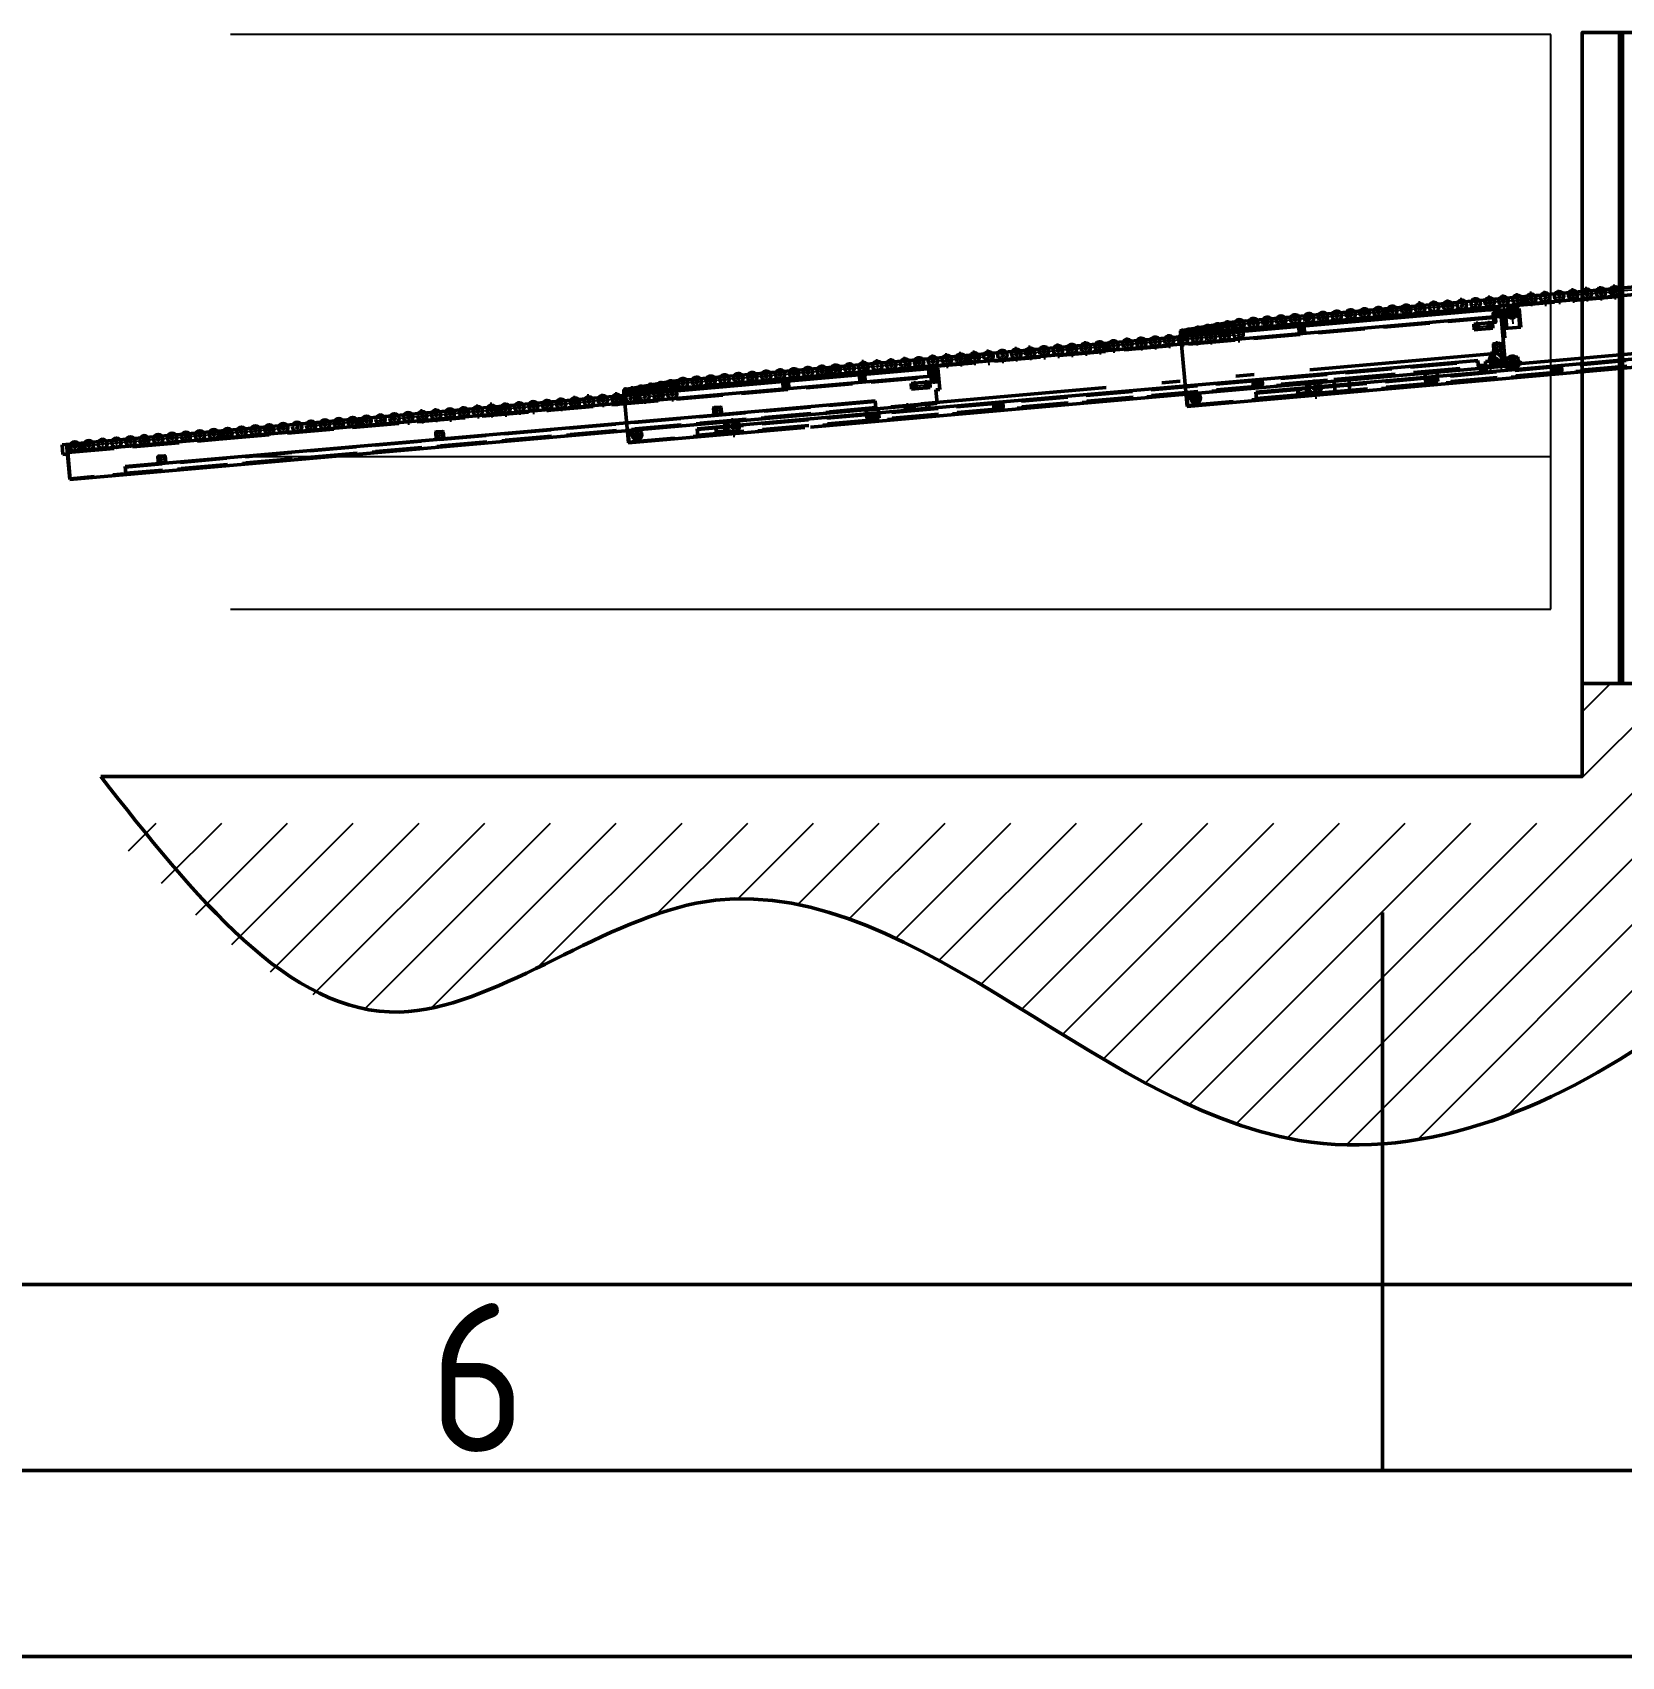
# Model space of a CAD drawing. Header units: millimetres. Extents: x 0 to 118800, y 79635 to 177025.
# Drawn here: x 52139 to 60685, y 93025 to 101756 of the extents above; entities that cross this region are included whole.
import ezdxf
from ezdxf.enums import TextEntityAlignment as Align

# ---------------------------------------------------------------- set-up
doc = ezdxf.new("R2010")
doc.units = ezdxf.units.MM
doc.header["$LTSCALE"] = 200
for name, pattern in [('AM_DIN_G_W050', [13.75, 9.75, -1.5, 1, -1.5]), ('AM_ISO08W050x2', [9, 6, -0.75, 1.5, -0.75]), ('AUSGEZOGEN', [0]), ('UMRISS-KURZ', [10.5, 5, -1.5, 0.5, -1.5, 0.5, -1.5]), ('VERDECKT-KURZ', [1.75, 1.25, -0.5])]:
    doc.linetypes.add(name, pattern=pattern)
doc.layers.add('1', color=7, linetype='Continuous')
for name, color, linetype, lineweight in [('AM_0', 7, 'Continuous', 50), ('AM_0N', 7, 'Continuous', 50), ('AM_7', 4, 'AM_DIN_G_W050', 25), ('AM_8', 1, 'Continuous', 25), ('AM_BOR', 7, 'Continuous', 50)]:
    doc.layers.add(name, color=color, linetype=linetype, lineweight=lineweight)
doc.styles.add('ACDINTS', font='isocp.shx', dxfattribs={"height": 1})

# ---------------------------------------------------------------- blocks, each defined once
blk = doc.blocks.new('DIN_A2')
blk.add_line((589, 5), (5, 5))
at = {"layer": 'AM_BOR', "color": 7, "lineweight": 50}
for p, q in [((297, 5), (297, 20)), ((584, 10), (10, 10)), ((594, 0), (0, 0))]:
    blk.add_line(p, q, dxfattribs=at)
at = {"layer": 'AM_BOR', "color": 7, "lineweight": 50, "style": 'ACDINTS'}
blk.add_text('6', height=4, dxfattribs=at).set_placement((272.667, 7.5), align=Align.MIDDLE_CENTER)
blk = doc.blocks.new('*U350')
at = {"layer": 'AM_0N'}
for p, q in [((60973.3, 101755.8), (60673.3, 101755.8)), ((60673.3, 101755.8), (60673.3, 98255.8)), ((60689.5, 101755.8), (60689.5, 98255.8)), ((60957.1, 101755.8), (60957.1, 98255.8)), ((60973.3, 98255.8), (60973.3, 101755.8)), ((60673.3, 98255.8), (60973.3, 98255.8))]:
    blk.add_line(p, q, dxfattribs=at)
blk = doc.blocks.new('A$C0F085202')
at = {"color": 7, "linetype": 'Continuous'}
for p, q in [((-4703, 75), (-4703, 190)), ((-4703, 190), (-4688, 190)), ((-4688, 177), (-4688, 190)), ((-4668, 190), (25, 190)), ((-4668, 177), (-4668, 190)), ((-4653, 150), (-4653, 190)), ((-4308.7, 181), (-4308.7, 159)), ((-4306.7, 181), (-4306.7, 159)), ((-4282.7, 185), (-4304.7, 185)), ((-4282.7, 183), (-4304.7, 183)), ((-4280.7, 159), (-4280.7, 181)), ((-4278.7, 159), (-4278.7, 181)), ((-3895.5, 181), (-3895.5, 159)), ((-3893.5, 181), (-3893.5, 159)), ((-3869.5, 185), (-3891.5, 185)), ((-3869.5, 183), (-3891.5, 183)), ((-3867.5, 159), (-3867.5, 181)), ((-3865.5, 159), (-3865.5, 181)), ((-3083, 186.5), (-3083, 159.5)), ((-3083, 186.5), (-3078, 186.5)), ((-3078, 159.5), (-3078, 186.5)), ((-2333, 186.5), (-2333, 159.5)), ((-2333, 186.5), (-2328, 186.5)), ((-2328, 159.5), (-2328, 186.5)), ((-1583, 186.5), (-1583, 159.5)), ((-1583, 186.5), (-1578, 186.5)), ((-1578, 159.5), (-1578, 186.5)), ((-833, 186.5), (-833, 159.5)), ((-833, 186.5), (-828, 186.5)), ((-828, 159.5), (-828, 186.5)), ((-83, 186.5), (-83, 159.5)), ((-83, 186.5), (-78, 186.5)), ((-78, 159.5), (-78, 186.5)), ((-3, 0), (-3, 190)), ((0, 0), (0, 190)), ((25, 136.5), (25, 190)), ((-4703, 150), (-3, 150)), ((-4693, 142), (-4693, 120)), ((-4691, 142), (-4691, 120)), ((-4667, 146), (-4689, 146)), ((-4667, 144), (-4689, 144)), ((-4689, 118), (-4667, 118)), ((-4689, 116), (-4667, 116)), ((-4665, 120), (-4665, 142)), ((-4663, 120), (-4663, 142)), ((-4653, 120), (-4653, 90)), ((-4553, 90), (-4653, 90)), ((-4553, 120), (-4553, 90)), ((-4304.7, 157), (-4282.7, 157)), ((-4304.7, 155), (-4282.7, 155)), ((-3891.5, 157), (-3869.5, 157)), ((-3891.5, 155), (-3869.5, 155)), ((-3098, 156.5), (-3098, 151.5)), ((-3098, 151.5), (-3063, 151.5)), ((-3086, 156.5), (-3097.7, 156.5)), ((-3075, 156.5), (-3063, 156.5)), ((-3063, 151.5), (-3063, 156.5)), ((-2348, 156.5), (-2348, 151.5)), ((-2348, 151.5), (-2313, 151.5)), ((-2336, 156.5), (-2347.7, 156.5)), ((-2325, 156.5), (-2313, 156.5)), ((-2313, 151.5), (-2313, 156.5)), ((-1598, 156.5), (-1598, 151.5)), ((-1598, 151.5), (-1563, 151.5)), ((-1586, 156.5), (-1597.7, 156.5)), ((-1575, 156.5), (-1563, 156.5)), ((-1563, 151.5), (-1563, 156.5)), ((-848, 156.5), (-848, 151.5)), ((-848, 151.5), (-813, 151.5)), ((-836, 156.5), (-847.7, 156.5)), ((-825, 156.5), (-813, 156.5)), ((-813, 151.5), (-813, 156.5)), ((-98, 156.5), (-98, 151.5)), ((-98, 151.5), (-63, 151.5)), ((-86, 156.5), (-97.7, 156.5)), ((-75, 156.5), (-63, 156.5)), ((-63, 151.5), (-63, 156.5)), ((-4683, 0), (0, 0)), ((-4351.7, 43), (-3519.8, 43)), ((-4351.7, 4), (-4351.7, 43)), ((-3523, 79.8), (-3523, 46.2)), ((-3486.2, 83), (-3519.8, 83)), ((-3519.8, 78.2), (-3519.8, 47.8)), ((-3519.8, 43), (-3486.2, 43)), ((-3487.8, 79.8), (-3518.2, 79.8)), ((-3518.2, 46.2), (-3487.8, 46.2)), ((-3486.2, 47.8), (-3486.2, 78.2)), ((-3486.2, 43), (-2019.8, 43)), ((-3483, 46.2), (-3483, 79.8)), ((-2023, 79.8), (-2023, 46.2)), ((-1986.2, 83), (-2019.8, 83)), ((-2019.8, 78.2), (-2019.8, 47.8)), ((-2019.8, 43), (-1986.2, 43)), ((-1987.8, 79.8), (-2018.2, 79.8)), ((-2018.2, 46.2), (-1987.8, 46.2)), ((-1986.2, 47.8), (-1986.2, 78.2)), ((-1986.2, 43), (-519.8, 43)), ((-1983, 46.2), (-1983, 79.8)), ((-523, 79.8), (-523, 46.2)), ((-486.2, 83), (-519.8, 83)), ((-519.8, 78.2), (-519.8, 47.8)), ((-519.8, 43), (-486.2, 43)), ((-487.8, 79.8), (-518.2, 79.8)), ((-518.2, 46.2), (-487.8, 46.2)), ((-486.2, 47.8), (-486.2, 78.2)), ((-486.2, 43), (-303, 43)), ((-483, 46.2), (-483, 79.8)), ((-303, 4), (-303, 43)), ((-4638, -20), (-4638, 0)), ((-4638, -20), (-4548, -20)), ((-4548, -20), (-4548, 0)), ((-4538, 0), (-4538, -15)), ((-4538, -15), (-4508, -15)), ((-4508, 0), (-4508, -15))]:
    blk.add_line(p, q, dxfattribs=at)
at = {"color": 1, "linetype": 'VERDECKT-KURZ'}
for p, q in [((-4689, 146), (-4703, 146)), ((-838.6, 146), (-4667, 146)), ((-3, 146), (-837.6, 146)), ((-4683, 4), (-3, 4)), ((-4351.7, 40), (-303, 40)), ((-4351.7, 7), (-303, 7))]:
    blk.add_line(p, q, dxfattribs=at)
at = {"linetype": 'Continuous'}
for p, q in [((-4653, 120), (-4553, 120)), ((25, 136.5), (0, 136.5)), ((-4703, 75), (-4683, 75)), ((-4683, 75), (-4683, 0))]:
    blk.add_line(p, q, dxfattribs=at)
at = {"color": 7, "linetype": 'Continuous'}
for centre, radius in [((-4678, 177), 23.5), ((-4678, 177), 10), ((-3268, 175), 25), ((-3268, 175), 5.5), ((-3193, 175), 25), ((-3193, 175), 5.5), ((-3118, 175), 25), ((-3118, 175), 5.5), ((-3043, 175), 25), ((-3043, 175), 5.5), ((-2968, 175), 25), ((-2968, 175), 5.5), ((-2893, 175), 25), ((-2893, 175), 5.5), ((-2818, 175), 25), ((-2818, 175), 5.5), ((-2743, 175), 25), ((-2743, 175), 5.5), ((-2668, 175), 25), ((-2668, 175), 5.5), ((-2593, 175), 25), ((-2593, 175), 5.5), ((-2518, 175), 25), ((-2518, 175), 5.5), ((-2443, 175), 25), ((-2443, 175), 5.5), ((-2368, 175), 25), ((-2368, 175), 5.5), ((-2293, 175), 25), ((-2293, 175), 5.5), ((-2218, 175), 25), ((-2218, 175), 5.5), ((-2143, 175), 25), ((-2143, 175), 5.5), ((-2068, 175), 25), ((-2068, 175), 5.5), ((-1993, 175), 25), ((-1993, 175), 5.5), ((-1918, 175), 25), ((-1918, 175), 5.5), ((-1843, 175), 25), ((-1843, 175), 5.5), ((-1768, 175), 25), ((-1768, 175), 5.5), ((-1693, 175), 25), ((-1693, 175), 5.5), ((-1618, 175), 25), ((-1618, 175), 5.5), ((-1543, 175), 25), ((-1543, 175), 5.5), ((-1468, 175), 25), ((-1468, 175), 5.5), ((-1393, 175), 25), ((-1393, 175), 5.5), ((-1318, 175), 25), ((-1318, 175), 5.5), ((-1243, 175), 25), ((-1243, 175), 5.5), ((-1168, 175), 25), ((-1168, 175), 5.5), ((-1093, 175), 25), ((-1093, 175), 5.5), ((-1018, 175), 25), ((-1018, 175), 5.5), ((-943, 175), 25), ((-943, 175), 5.5), ((-868, 175), 25), ((-868, 175), 5.5), ((-793, 175), 25), ((-793, 175), 5.5), ((-718, 175), 25), ((-718, 175), 5.5), ((-643, 175), 25), ((-643, 175), 5.5), ((-568, 175), 25), ((-568, 175), 5.5), ((-493, 175), 25), ((-493, 175), 5.5), ((-418, 175), 25), ((-418, 175), 5.5), ((-343, 175), 25), ((-343, 175), 5.5), ((-268, 175), 25), ((-193, 175), 25), ((-118, 175), 25), ((-118, 175), 5.5), ((-43, 175), 25), ((-43, 175), 5.5), ((-4633, 105), 6.5), ((-4633, 105), 6), ((-4573, 105), 6.5), ((-4573, 105), 6)]:
    blk.add_circle(centre, radius, dxfattribs=at)
for centre, radius, start, end in [((-4304.7, 181), 4, 90.00001, 180), ((-4304.7, 181), 2, 90.00001, 180), ((-4282.7, 181), 4, 0, 90.00001), ((-4282.7, 181), 2, 0, 90.00001), ((-3891.5, 181), 4, 90.00001, 180), ((-3891.5, 181), 2, 90.00001, 180), ((-3869.5, 181), 4, 0, 90.00001), ((-3869.5, 181), 2, 0, 90.00001), ((-4689, 142), 4, 90.00001, 180), ((-4689, 120), 4, 180, 270), ((-4689, 142), 2, 90.00001, 180), ((-4689, 120), 2, 180, 270), ((-4667, 142), 4, 0, 90.00001), ((-4667, 142), 2, 0, 90.00001), ((-4667, 120), 2, 270, 0), ((-4667, 120), 4, 270, 0), ((-4304.7, 159), 4, 180, 270), ((-4304.7, 159), 2, 180, 270), ((-4282.7, 159), 2, 270, 0), ((-4282.7, 159), 4, 270, 0), ((-3891.5, 159), 4, 180, 270), ((-3891.5, 159), 2, 180, 270), ((-3869.5, 159), 4, 270, 0), ((-3869.5, 159), 2, 270, 0), ((-3086, 159.5), 3, 270, 0), ((-3075, 159.5), 3, 180, 270), ((-2336, 159.5), 3, 270, 0), ((-2325, 159.5), 3, 180, 270), ((-1586, 159.5), 3, 270, 0), ((-1575, 159.5), 3, 180, 270), ((-836, 159.5), 3, 270, 0), ((-825, 159.5), 3, 180, 270), ((-86, 159.5), 3, 270, 0), ((-75, 159.5), 3, 180, 270), ((-3519.8, 79.8), 3.2, 90.00001, 180), ((-3519.8, 46.2), 3.2, 180, 270), ((-3518.2, 78.2), 1.6, 90.00001, 180), ((-3518.2, 47.8), 1.6, 180, 270), ((-3487.8, 78.2), 1.6, 0, 90.00001), ((-3487.8, 47.8), 1.6, 270, 0), ((-3486.2, 79.8), 3.2, 0, 90.00001), ((-3486.2, 46.2), 3.2, 270, 0), ((-2019.8, 79.8), 3.2, 90.00001, 180), ((-2019.8, 46.2), 3.2, 180, 270), ((-2018.2, 78.2), 1.6, 90.00001, 180), ((-2018.2, 47.8), 1.6, 180, 270), ((-1987.8, 78.2), 1.6, 0, 90.00001), ((-1987.8, 47.8), 1.6, 270, 0), ((-1986.2, 79.8), 3.2, 0, 90.00001), ((-1986.2, 46.2), 3.2, 270, 0), ((-519.8, 79.8), 3.2, 90.00001, 180), ((-519.8, 46.2), 3.2, 180, 270), ((-518.2, 78.2), 1.6, 90.00001, 180), ((-518.2, 47.8), 1.6, 180, 270), ((-487.8, 78.2), 1.6, 0, 90.00001), ((-487.8, 47.8), 1.6, 270, 0), ((-486.2, 79.8), 3.2, 0, 90.00001), ((-486.2, 46.2), 3.2, 270, 0)]:
    blk.add_arc(centre, radius, start, end, dxfattribs=at)
at = {"layer": 'AM_7', "linetype": 'AM_ISO08W050x2'}
for p, q in [((-4653, 177), (-4703, 177)), ((-4678, 153.5), (-4678, 200.5)), ((-4293.7, 153), (-4293.7, 187)), ((-3880.5, 153), (-3880.5, 187)), ((7.4, 175), (-3293.5, 175)), ((-3268, 135.3), (-3268, 211.6)), ((-3193, 141), (-3193, 212.5)), ((-3118, 136.1), (-3118, 211.6)), ((-3043, 141), (-3043, 212.5)), ((-2968, 136.9), (-2968, 211.6)), ((-2893, 136.9), (-2893, 210)), ((-2818, 137.8), (-2818, 214.1)), ((-2743, 139.4), (-2743, 211.7)), ((-2668, 136.1), (-2668, 208.4)), ((-2593, 136.1), (-2593, 208.4)), ((-2518, 132.9), (-2518, 208.4)), ((-2443, 135.3), (-2443, 208.4)), ((-2368, 131.2), (-2368, 209.2)), ((-2293, 134.5), (-2293, 214.1)), ((-2218, 134.5), (-2218, 210)), ((-2143, 136.1), (-2143, 209.2)), ((-2068, 131.2), (-2068, 206.7)), ((-1993, 135.3), (-1993, 210.8)), ((-1918, 135.3), (-1918, 211.7)), ((-1843, 133.7), (-1843, 205.9)), ((-1768, 157), (-1768, 190)), ((-1693, 157), (-1693, 190)), ((-1618, 157), (-1618, 190)), ((-1543, 157), (-1543, 190)), ((-1468, 157), (-1468, 190)), ((-1393, 157), (-1393, 190)), ((-1318, 157), (-1318, 190)), ((-1243, 157), (-1243, 190)), ((-1168, 157), (-1168, 190)), ((-1093, 157), (-1093, 190)), ((-1018, 157), (-1018, 190)), ((-943, 157), (-943, 190)), ((-868, 157), (-868, 190)), ((-793, 157), (-793, 190)), ((-718, 157), (-718, 190)), ((-643, 157), (-643, 190)), ((-568, 157), (-568, 190)), ((-493, 157), (-493, 190)), ((-418, 157), (-418, 190)), ((-343, 157), (-343, 190)), ((-268, 157), (-268, 190)), ((-193, 157), (-193, 190)), ((-118, 157), (-118, 190)), ((-43, 157), (-43, 190)), ((-4695, 131), (-4661, 131)), ((-4678, 114), (-4678, 148)), ((-4546.8, 105), (-4657.5, 105)), ((-4633, 131), (-4633, 80.3)), ((-4573, 81.3), (-4573, 132)), ((-4310.7, 170), (-4276.7, 170)), ((-3897.5, 170), (-3863.5, 170)), ((-4623, -25.5), (-4623, 8)), ((-4563, -28), (-4563, 12.8)), ((-4523, 16.7), (-4523, -25.9)), ((-3526.2, 63), (-3479.8, 63)), ((-3503, 39.8), (-3503, 86.2)), ((-2026.2, 63), (-1979.8, 63)), ((-2003, 39.8), (-2003, 86.2)), ((-526.2, 63), (-479.8, 63)), ((-503, 39.8), (-503, 86.2))]:
    blk.add_line(p, q, dxfattribs=at)
for centre in [(-268, 175), (-193, 175)]:
    blk.add_circle(centre, 5.5, dxfattribs=at)
blk = doc.blocks.new('TRA03 se')
at = {"color": 7, "linetype": 'Continuous'}
for p, q in [((3155, 515), (7751.7, 515)), ((3155, 475), (8015, 475)), ((6139.5, 482.9), (6139.5, 477.9)), ((6150.5, 482.9), (6139.5, 482.9)), ((6174.5, 477.9), (6139.5, 477.9)), ((6159.5, 512.9), (6154.5, 512.9)), ((6154.5, 486.9), (6154.5, 512.9)), ((6159.5, 486.9), (6159.5, 512.9)), ((6174.5, 482.9), (6163.5, 482.9)), ((6174.5, 482.9), (6174.5, 477.9)), ((6190, 453), (6190, 353)), ((6190, 453), (6280, 453)), ((6221, 442.2), (6230, 447.4)), ((6221, 431.8), (6221, 442.2)), ((6230, 447.4), (6239, 442.2)), ((6239, 442.2), (6239, 431.8)), ((6262.9, 437.9), (6264, 439)), ((6262.9, 428), (6262.9, 437.9)), ((6264, 427), (6264, 439)), ((6264, 439), (6289.4, 439)), ((6270, 453), (6270, 353)), ((6290, 453), (6280, 453)), ((6280, 303), (6280, 453)), ((6285.5, 427), (6285.5, 439)), ((6290, 151), (6290, 461)), ((6290, 461), (10761.7, 461)), ((6296.6, 443.4), (6290, 443.4)), ((6290, 439.6), (6290, 443.4)), ((6290, 439.6), (6290, 426.4)), ((6296.6, 438.2), (6290, 438.2)), ((6292, 450.6), (6292, 428.6)), ((6294, 450.6), (6294, 428.6)), ((6318, 454.6), (6296, 454.6)), ((6318, 452.6), (6296, 452.6)), ((6297.5, 425.2), (6297.5, 440.8)), ((6320, 428.6), (6320, 450.6)), ((6322, 428.6), (6322, 450.6)), ((6889.5, 482.9), (6889.5, 477.9)), ((6900.5, 482.9), (6889.5, 482.9)), ((6924.5, 477.9), (6889.5, 477.9)), ((6909.5, 512.9), (6904.5, 512.9)), ((6904.5, 486.9), (6904.5, 512.9)), ((6909.5, 486.9), (6909.5, 512.9)), ((6924.5, 482.9), (6913.5, 482.9)), ((6924.5, 482.9), (6924.5, 477.9)), ((7350, 452), (7350, 430)), ((7352, 452), (7352, 430)), ((7376, 456), (7354, 456)), ((7376, 454), (7354, 454)), ((7378, 430), (7378, 452)), ((7380, 430), (7380, 452)), ((7660, 515), (7751.7, 515)), ((7728, 515), (7728, 475)), ((7738, 515), (7738, 475)), ((7751.7, 515), (8015, 492)), ((7943.3, 477.8), (7943.3, 497.8)), ((7953.3, 497.8), (7943.3, 497.8)), ((7953.3, 477.8), (7943.3, 477.8)), ((7953.3, 477.8), (7953.3, 497.8)), ((8015, 492), (8015, 475)), ((8015, 85), (8015, 479.1)), ((8415, 432.9), (8415, 458.9)), ((8420, 458.9), (8415, 458.9)), ((8420, 432.9), (8420, 458.9)), ((9169.5, 458.9), (9164.5, 458.9)), ((9164.5, 432.9), (9164.5, 458.9)), ((9169.5, 432.9), (9169.5, 458.9)), ((9919.5, 458.9), (9914.5, 458.9)), ((9914.5, 432.9), (9914.5, 458.9)), ((9919.5, 432.9), (9919.5, 458.9)), ((10670, 461), (10761.7, 461)), ((10738, 461), (10738, 421)), ((10748, 461), (10748, 421)), ((10761.7, 461), (11025, 438)), ((10953.3, 423.8), (10953.3, 443.8)), ((10963.3, 443.8), (10953.3, 443.8)), ((10963.3, 423.8), (10963.3, 443.8)), ((11025, 438), (11025, 421)), ((6190, 353), (6280, 353)), ((6230, 426.6), (6221, 431.8)), ((6239, 431.8), (6230, 426.6)), ((6264, 427), (6262.9, 428)), ((6289.4, 427), (6264, 427)), ((6265, 380), (6270, 380)), ((6265, 366), (6270, 366)), ((6270, 378), (6290, 378)), ((6270, 368), (6290, 368)), ((6296.6, 427.8), (6290, 427.8)), ((6290, 422.6), (6290, 426.4)), ((6296.6, 422.6), (6290, 422.6)), ((6290, 421), (11025, 421)), ((6296, 426.6), (6318, 426.6)), ((6296, 424.6), (6318, 424.6)), ((6340, 391), (6340, 361)), ((6440, 391), (6340, 391)), ((6440, 361), (6340, 361)), ((6440, 391), (6440, 361)), ((7354, 428), (7376, 428)), ((7354, 426), (7376, 426)), ((8411, 428.9), (8400, 428.9)), ((8400, 428.9), (8400, 423.9)), ((8435, 423.9), (8400, 423.9)), ((8435, 428.9), (8424, 428.9)), ((8435, 428.9), (8435, 423.9)), ((9149.5, 428.9), (9149.5, 423.9)), ((9160.5, 428.9), (9149.5, 428.9)), ((9184.5, 423.9), (9149.5, 423.9)), ((9184.5, 428.9), (9173.5, 428.9)), ((9184.5, 428.9), (9184.5, 423.9)), ((9899.5, 428.9), (9899.5, 423.9)), ((9910.5, 428.9), (9899.5, 428.9)), ((9934.5, 423.9), (9899.5, 423.9)), ((9934.5, 428.9), (9923.5, 428.9)), ((9934.5, 428.9), (9934.5, 423.9)), ((10963.3, 423.8), (10953.3, 423.8)), ((11025, 151), (11025, 425.1)), ((6290, 303), (6280, 303)), ((6304.6, 272.8), (6304.6, 239.2)), ((6341.4, 276), (6307.8, 276)), ((6307.8, 271.2), (6307.8, 240.8)), ((6339.8, 272.8), (6309.4, 272.8)), ((6341.4, 240.8), (6341.4, 271.2)), ((6344.6, 239.2), (6344.6, 272.8)), ((6220, 195), (6220, 145)), ((6290, 195), (6220, 195)), ((6241.3, 182), (6232.7, 167)), ((6258.7, 182), (6241.3, 182)), ((6267.3, 167), (6258.7, 182)), ((6395, 185), (6290, 185)), ((6304.6, 236), (6354.6, 236)), ((6304.6, 171), (6304.6, 236)), ((6309.4, 239.2), (6339.8, 239.2)), ((6354.6, 171), (6354.6, 236)), ((6395, 155), (6395, 185)), ((6435, 155), (6435, 195)), ((6435, 195), (9041.8, 195)), ((7600, 191.8), (7600, 168.2)), ((7603.2, 190.2), (7603.2, 169.8)), ((7645.2, 191.8), (7604.8, 191.8)), ((7646.8, 169.8), (7646.8, 190.2)), ((7650, 168.2), (7650, 191.8)), ((9000, 191.8), (9000, 168.2)), ((9003.2, 190.2), (9003.2, 169.8)), ((9045.2, 191.8), (9004.8, 191.8)), ((9041.8, 195), (10650, 195)), ((9046.8, 169.8), (9046.8, 190.2)), ((9050, 168.2), (9050, 191.8)), ((9670, 215), (9670, 167)), ((9670, 215), (9735, 215)), ((9675, 195), (9675, 167)), ((9693.5, 188.5), (9681.5, 188.5)), ((9681.5, 175.5), (9693.5, 175.5)), ((9723.5, 188.5), (9711.5, 188.5)), ((9711.5, 175.5), (9723.5, 175.5)), ((9730, 195), (9730, 167)), ((9735, 215), (9735, 167)), ((10435, 213), (10435, 167)), ((10437, 215), (10500, 215)), ((10500, 215), (10500, 165)), ((10503.2, 190.2), (10503.2, 169.8)), ((10545.2, 191.8), (10504.8, 191.8)), ((10546.8, 169.8), (10546.8, 190.2)), ((10550, 168.2), (10550, 191.8)), ((10650, 151), (10650, 195)), ((11005, 207), (11005, 203)), ((11020, 207), (11005, 207)), ((11019, 203), (11005, 203)), ((11021, 201), (11021, 151)), ((3300, 129), (6031.8, 129)), ((5990, 125.8), (5990, 102.2)), ((5993.2, 124.2), (5993.2, 103.8)), ((5993.2, 99), (6036.8, 99)), ((6035.2, 125.8), (5994.8, 125.8)), ((5994.8, 102.2), (6035.2, 102.2)), ((6031.8, 129), (7640, 129)), ((6036.8, 103.8), (6036.8, 124.2)), ((6040, 102.2), (6040, 125.8)), ((6290, 145), (6220, 145)), ((6232.7, 167), (6241.3, 152)), ((6241.3, 152), (6258.7, 152)), ((6258.7, 152), (6267.3, 167)), ((6395, 155), (6290, 155)), ((6290, 151), (6290, 145)), ((10042.3, 151), (6290, 151)), ((6304.6, 171), (6354.6, 171)), ((6425, 166), (6395, 166)), ((6395, 155), (6395, 136)), ((6425, 136), (6395, 136)), ((6425, 166), (6425, 136)), ((6660, 149), (6660, 101)), ((6660, 149), (6725, 149)), ((6725, 101), (6660, 101)), ((6665, 129), (6665, 101)), ((6683.5, 122.5), (6671.5, 122.5)), ((6671.5, 109.5), (6683.5, 109.5)), ((6713.5, 122.5), (6701.5, 122.5)), ((6701.5, 109.5), (6713.5, 109.5)), ((6720, 129), (6720, 101)), ((6725, 149), (6725, 101)), ((7135, 90), (7135, 160)), ((7135, 160), (7215, 160)), ((7135, 155), (7215, 155)), ((7145, 85), (7145, 89)), ((7205, 85), (7205, 89)), ((7215, 90), (7215, 160)), ((7300, 147), (7300, 101)), ((7302, 149), (7365, 149)), ((7302, 99), (7365, 99)), ((7365, 149), (7365, 99)), ((7368.2, 124.2), (7368.2, 103.8)), ((7368.2, 99), (7411.8, 99)), ((7410.2, 125.8), (7369.8, 125.8)), ((7369.8, 102.2), (7410.2, 102.2)), ((7411.8, 103.8), (7411.8, 124.2)), ((7415, 102.2), (7415, 125.8)), ((7603.2, 165), (7646.8, 165)), ((7604.8, 168.2), (7645.2, 168.2)), ((7640, 85), (7640, 129)), ((8010, 141), (7995, 141)), ((7995, 141), (7995, 137)), ((8009, 137), (7995, 137)), ((8011, 135), (8011, 85)), ((9003.2, 165), (9046.8, 165)), ((9004.8, 168.2), (9045.2, 168.2)), ((9735, 167), (9670, 167)), ((11025, 151), (10073.2, 151)), ((10437, 165), (10500, 165)), ((10503.2, 165), (10546.8, 165)), ((10504.8, 168.2), (10545.2, 168.2)), ((7032.3, 85), (3155, 85)), ((8015, 85), (7032.3, 85))]:
    blk.add_line(p, q, dxfattribs=at)
at = {"color": 6, "linetype": 'VERDECKT-KURZ'}
for p, q in [((3197, 471), (8015, 471)), ((10650, 190), (6435, 190)), ((7640, 124), (3300, 124)), ((7640, 94), (3300, 94)), ((8015, 89), (3300, 89)), ((6395, 160), (6290, 160)), ((7135, 155), (6395, 155)), ((7135, 160), (6435, 160)), ((10650, 160), (7215, 160)), ((11025, 155), (7215, 155))]:
    blk.add_line(p, q, dxfattribs=at)
at = {"color": 7, "linetype": 'VERDECKT-KURZ'}
for p, q in [((6195, 453), (6195, 353)), ((6265, 453), (6265, 353)), ((6265, 440), (6270, 440)), ((6270, 439), (6280, 439)), ((6270, 438), (6280, 438)), ((6265, 426), (6270, 426)), ((6270, 428), (6280, 428)), ((6270, 427), (6280, 427))]:
    blk.add_line(p, q, dxfattribs=at)
at = {"color": 1, "linetype": 'VERDECKT-KURZ'}
for p, q in [((7738, 512.7), (7943.3, 494.7)), ((7738, 497.6), (7943.3, 479.7)), ((7953.3, 497.8), (8010.7, 492.8)), ((7953.3, 482.8), (8009.4, 477.9)), ((8014.8, 482.4), (8015.2, 487.4)), ((10748, 458.7), (10953.3, 440.7)), ((10748, 443.6), (10953.3, 425.7)), ((10963.3, 443.8), (11020.7, 438.8)), ((6290, 417), (6304, 417)), ((6326, 417), (11025, 417)), ((10963.3, 428.8), (11019.4, 423.9)), ((11024.8, 428.4), (11025.2, 433.4))]:
    blk.add_line(p, q, dxfattribs=at)
at = {"color": 2, "linetype": 'UMRISS-KURZ'}
for p, q in [((6339.6, 223.7), (10330, 223.7)), ((3204.6, 157.7), (7320, 157.7))]:
    blk.add_line(p, q, dxfattribs=at)
at = {"linetype": 'Continuous'}
blk.add_lwpolyline([(6322, 439.6), (6332, 439.6), (6332, 391), (6322, 391)], close=True, dxfattribs=at)
at = {"color": 7, "linetype": 'Continuous'}
for centre, radius in [((5670, 500), 5.5), ((5745, 500), 5.5), ((5820, 500), 5.5), ((5895, 500), 5.5), ((5970, 500), 5.5), ((6045, 500), 5.5), ((6120, 500), 5.5), ((6195, 500), 5.5), ((6230, 437), 13), ((6230, 437), 9), ((6270, 500), 5.5), ((6345, 500), 5.5), ((6420, 500), 5.5), ((6495, 500), 5.5), ((6570, 500), 5.5), ((6720, 500), 5.5), ((6795, 500), 5.5), ((6870, 500), 5.5), ((6945, 500), 5.5), ((7020, 500), 5.5), ((7095, 500), 5.5), ((7170, 500), 5.5), ((7245, 500), 5.5), ((7320, 500), 5.5), ((7395, 500), 5.5), ((7470, 500), 5.5), ((7545, 500), 5.5), ((7620, 500.1), 5.5), ((7620, 500.1), 5), ((7695, 500), 5.5), ((7695, 500), 5), ((7705, 446), 5.5), ((7760, 503.3), 4.25), ((7780, 446), 5.5), ((7813.8, 498.6), 4.25), ((7855, 446), 5.5), ((7867.6, 493.8), 4.25), ((7921.4, 489.1), 4.25), ((7930, 446), 5.5), ((7970.2, 488.8), 4.25), ((8005, 446), 5.5), ((8005, 485.8), 4.25), ((8080, 446), 5.5), ((8155, 446), 5.5), ((8230, 446), 5.5), ((8305, 446), 5.5), ((8380, 446), 5.5), ((8455, 446), 5.5), ((8530, 446), 5.5), ((8605, 446), 5.5), ((8680, 446), 5.5), ((8755, 446), 5.5), ((8830, 446), 5.5), ((8905, 446), 5.5), ((8980, 446), 5.5), ((9055, 446), 5.5), ((9130, 446), 5.5), ((9205, 446), 5.5), ((9280, 446), 5.5), ((9355, 446), 5.5), ((9430, 446), 5.5), ((9505, 446), 5.5), ((9580, 446), 5.5), ((9730, 446), 5.5), ((9805, 446), 5.5), ((9880, 446), 5.5), ((9955, 446), 5.5), ((10030, 446), 5.5), ((10105, 446), 5.5), ((10180, 446), 5.5), ((10255, 446), 5.5), ((10330, 446), 5.5), ((10405, 446), 5.5), ((10480, 446), 5.5), ((10555, 446), 5.5), ((10630, 446.1), 5.5), ((10630, 446.1), 5), ((10705, 446), 5.5), ((10705, 446), 5), ((10770, 449.3), 4.25), ((10823.8, 444.6), 4.25), ((10877.6, 439.8), 4.25), ((10931.4, 435.1), 4.25), ((10980.2, 434.8), 4.25), ((6360, 376), 6.5), ((6360, 376), 6), ((6420, 376), 6.5), ((6420, 376), 6), ((11015, 431.8), 4.25), ((6250, 167), 15), ((6339.6, 191), 9), ((9687.5, 182), 5), ((9717.5, 182), 5), ((10455, 190), 9), ((10975, 191), 26), ((10975, 191), 8.5), ((6677.5, 116), 5), ((6707.5, 116), 5), ((7320, 124), 9), ((7965, 125), 26), ((7965, 125), 8.5)]:
    blk.add_circle(centre, radius, dxfattribs=at)
at = {"color": 7, "linetype": 'VERDECKT-KURZ'}
blk.add_circle((6230, 437), 15, dxfattribs=at)
at = {"color": 2, "linetype": 'UMRISS-KURZ'}
blk.add_circle((6339.6, 191), 32.7, dxfattribs=at)
at = {"color": 1, "linetype": 'UMRISS-KURZ'}
for centre in [(10455, 190), (7320, 124)]:
    blk.add_circle(centre, 32.7, dxfattribs=at)
at = {"color": 7, "linetype": 'Continuous'}
for centre, radius, start, end in [((5670, 500.1), 25, 36.60054, 143.39948), ((5745, 500.1), 25, 36.60059, 143.39944), ((5820, 500.1), 25, 36.60063, 143.39939), ((5895, 500.1), 25, 36.60068, 143.39935), ((5970, 500.1), 25, 36.60072, 143.3993), ((6045, 500.1), 25, 36.60077, 143.39925), ((6120, 500.1), 25, 36.60082, 143.39921), ((6195, 500.1), 25, 36.60086, 143.39916), ((6270, 500.1), 25, 36.60091, 143.39912), ((6345, 500.1), 25, 36.60095, 143.39907), ((6420, 500.1), 25, 36.601, 143.39903), ((6495, 500.1), 25, 36.60104, 143.39898), ((6570, 500.1), 25, 36.60109, 143.39894), ((6645, 500.1), 25, 36.60113, 143.39889), ((6720, 500.1), 25, 36.60118, 143.39884), ((6795, 500.1), 25, 36.60123, 143.3988), ((6870, 500.1), 25, 36.60127, 143.39875), ((6945, 500.1), 25, 36.60132, 143.39871), ((7020, 500.1), 25, 36.60136, 143.39866), ((7095, 500.1), 25, 36.60141, 143.39862), ((7170, 500.1), 25, 36.60145, 143.39857), ((7245, 500.1), 25, 36.6015, 143.39853), ((7320, 500.1), 25, 36.60154, 143.39848), ((7395, 500.1), 25, 36.60159, 143.39844), ((7470, 500.1), 25, 36.60163, 143.39839), ((7545, 500.1), 25, 36.60168, 143.39834), ((7620, 500.1), 25, 36.60173, 143.3983), ((7695, 500), 25, 36.87267, 143.12735), ((6150.5, 486.9), 4, 270, 0), ((6163.5, 486.9), 4, 180, 270), ((6230, 437), 31, 31.07295, 148.92705), ((6230, 437), 21, 49.6324, 130.3676), ((6289.4, 439.6), 0.6, 270, 0), ((6296, 450.6), 4, 90.00001, 180), ((6296, 450.6), 2, 90.00001, 180), ((6293.3, 440.8), 4.2, 0, 38.21323), ((6293.3, 440.8), 4.2, 321.78677, 0), ((6282.1, 433), 15.4, 340.34714, 19.65289), ((6318, 450.6), 4, 0, 90.00001), ((6318, 450.6), 2, 0, 90.00001), ((6900.5, 486.9), 4, 270, 0), ((6913.5, 486.9), 4, 180, 270), ((7354, 452), 4, 90.00001, 180), ((7354, 452), 2, 90.00001, 180), ((7376, 452), 4, 0, 90.00001), ((7376, 452), 2, 0, 90.00001), ((7705, 446.1), 25, 36.59995, 143.40007), ((7760, 503.3), 15, 41.99417, 128.49018), ((7780, 446.1), 25, 36.6, 143.40003), ((7813.8, 498.6), 15, 41.99993, 127.99989), ((7855, 446.1), 25, 36.60004, 143.39998), ((7867.6, 493.8), 15, 42.00568, 127.99414), ((7930, 446.1), 25, 36.60009, 143.39994), ((7921.4, 489.1), 15, 42.01168, 127.98814), ((7970.2, 488.8), 10, 39.55625, 130.44357), ((8005, 446.1), 25, 36.60013, 143.39989), ((8005, 485.8), 10, 39.55462, 130.4452), ((8080, 446.1), 25, 36.60018, 143.39985), ((8155, 446.1), 25, 36.60022, 143.3998), ((8230, 446.1), 25, 36.60027, 143.39975), ((8305, 446.1), 25, 36.60032, 143.39971), ((8380, 446.1), 25, 36.60036, 143.39966), ((8455, 446.1), 25, 36.60041, 143.39962), ((8530, 446.1), 25, 36.60045, 143.39957), ((8605, 446.1), 25, 36.6005, 143.39953), ((8680, 446.1), 25, 36.60054, 143.39948), ((8755, 446.1), 25, 36.60059, 143.39944), ((8830, 446.1), 25, 36.60063, 143.39939), ((8905, 446.1), 25, 36.60068, 143.39935), ((8980, 446.1), 25, 36.60072, 143.3993), ((9055, 446.1), 25, 36.60077, 143.39925), ((9130, 446.1), 25, 36.60082, 143.39921), ((9205, 446.1), 25, 36.60086, 143.39916), ((9280, 446.1), 25, 36.60091, 143.39912), ((9355, 446.1), 25, 36.60095, 143.39907), ((9430, 446.1), 25, 36.601, 143.39903), ((9505, 446.1), 25, 36.60104, 143.39898), ((9580, 446.1), 25, 36.60109, 143.39894), ((9655, 446.1), 25, 36.60113, 143.39889), ((9730, 446.1), 25, 36.60118, 143.39884), ((9805, 446.1), 25, 36.60123, 143.3988), ((9880, 446.1), 25, 36.60127, 143.39875), ((9955, 446.1), 25, 36.60132, 143.39871), ((10030, 446.1), 25, 36.60136, 143.39866), ((10105, 446.1), 25, 36.60141, 143.39862), ((10180, 446.1), 25, 36.60145, 143.39857), ((10255, 446.1), 25, 36.6015, 143.39853), ((10330, 446.1), 25, 36.60154, 143.39848), ((10405, 446.1), 25, 36.60159, 143.39844), ((10480, 446.1), 25, 36.60163, 143.39839), ((10555, 446.1), 25, 36.60168, 143.39834), ((10630, 446.1), 25, 36.60173, 143.3983), ((10705, 446), 25, 36.87267, 143.12735), ((10770, 449.3), 15, 41.99417, 128.49018), ((10823.8, 444.6), 15, 41.99993, 127.99989), ((10877.6, 439.8), 15, 42.00568, 127.99414), ((10931.4, 435.1), 15, 42.01168, 127.98814), ((10980.2, 434.8), 10, 39.55625, 130.44357), ((11015, 431.8), 10, 39.55462, 130.4452), ((6289.4, 426.4), 0.6, 0, 90), ((6296, 428.6), 4, 180, 270), ((6296, 428.6), 2, 180, 270), ((6293.3, 425.2), 4.2, 0, 38.21323), ((6293.3, 425.2), 4.2, 321.78677, 0), ((6318, 428.6), 2, 270, 0), ((6318, 428.6), 4, 270, 0), ((7354, 430), 4, 180, 270), ((7354, 430), 2, 180, 270), ((7376, 430), 2, 270, 0), ((7376, 430), 4, 270, 0), ((8411, 432.9), 4, 270, 0), ((8424, 432.9), 4, 180, 270), ((9160.5, 432.9), 4, 270, 0), ((9173.5, 432.9), 4, 180, 270), ((9910.5, 432.9), 4, 270, 0), ((9923.5, 432.9), 4, 180, 270), ((6307.8, 272.8), 3.2, 90.00001, 180), ((6309.4, 271.2), 1.6, 90.00001, 180), ((6339.8, 271.2), 1.6, 0, 90.00001), ((6341.4, 272.8), 3.2, 0, 90.00001), ((6250, 167), 35, 148.99883, 321.05521), ((6250, 167), 35, 53.1301, 126.8699), ((6307.8, 239.2), 3.2, 180, 270), ((6309.4, 240.8), 1.6, 180, 270), ((6339.8, 240.8), 1.6, 270, 0), ((6341.4, 239.2), 3.2, 270, 0), ((7603.2, 191.8), 3.2, 90, 180), ((7604.8, 190.2), 1.6, 90, 180), ((7645.2, 190.2), 1.6, 0, 90), ((7646.8, 191.8), 3.2, 0, 90), ((9003.2, 191.8), 3.2, 90, 180), ((9004.8, 190.2), 1.6, 90, 180), ((9045.2, 190.2), 1.6, 0, 90), ((9046.8, 191.8), 3.2, 0, 90), ((9681.5, 182), 6.5, 90, 270), ((9693.5, 182), 6.5, 270, 90), ((9711.5, 182), 6.5, 90, 270), ((9723.5, 182), 6.5, 270, 90), ((10437, 213), 2, 90, 180), ((10503.2, 191.8), 3.2, 90, 180), ((10504.8, 190.2), 1.6, 90, 180), ((10545.2, 190.2), 1.6, 0, 90), ((10546.8, 191.8), 3.2, 0, 90), ((11019, 201), 2, 0, 90), ((11020, 202), 5, 0, 90), ((5993.2, 125.8), 3.2, 90, 180), ((5993.2, 102.2), 3.2, 180, 270), ((5994.8, 124.2), 1.6, 90, 180), ((5994.8, 103.8), 1.6, 180, 270), ((6035.2, 124.2), 1.6, 0, 90), ((6035.2, 103.8), 1.6, 270, 0), ((6036.8, 125.8), 3.2, 0, 90), ((6036.8, 102.2), 3.2, 270, 0), ((6671.5, 116), 6.5, 90, 270), ((6683.5, 116), 6.5, 270, 90), ((6701.5, 116), 6.5, 90, 270), ((6713.5, 116), 6.5, 270, 90), ((7302, 147), 2, 90, 180), ((7302, 101), 2, 180, 270), ((7368.2, 125.8), 3.2, 90, 180), ((7368.2, 102.2), 3.2, 180, 270), ((7369.8, 124.2), 1.6, 90, 180), ((7369.8, 103.8), 1.6, 180, 270), ((7410.2, 124.2), 1.6, 0, 90), ((7410.2, 103.8), 1.6, 270, 0), ((7411.8, 125.8), 3.2, 0, 90), ((7411.8, 102.2), 3.2, 270, 0), ((7603.2, 168.2), 3.2, 180, 270), ((7604.8, 169.8), 1.6, 180, 270), ((7645.2, 169.8), 1.6, 270, 0), ((7646.8, 168.2), 3.2, 270, 0), ((8009, 135), 2, 0, 90), ((8010, 136), 5, 0, 90), ((9003.2, 168.2), 3.2, 180, 270), ((9004.8, 169.8), 1.6, 180, 270), ((9045.2, 169.8), 1.6, 270, 0), ((9046.8, 168.2), 3.2, 270, 0), ((10437, 167), 2, 180, 270), ((10503.2, 168.2), 3.2, 180, 270), ((10504.8, 169.8), 1.6, 180, 270), ((10545.2, 169.8), 1.6, 270, 0), ((10546.8, 168.2), 3.2, 270, 0)]:
    blk.add_arc(centre, radius, start, end, dxfattribs=at)
at = {"color": 1, "linetype": 'UMRISS-KURZ'}
for centre, radius, start, end in [((5670.1, 500), 25, 143.13197, 36.86805), ((5745.1, 500), 25, 143.13197, 36.86805), ((5820.1, 500), 25, 143.13197, 36.86805), ((5895.1, 500), 25, 143.13197, 36.86805), ((5970.1, 500), 25, 143.13197, 36.86805), ((6045.1, 500), 25, 143.13197, 36.86805), ((6120.1, 500), 25, 143.13197, 36.86805), ((6195.1, 500), 25, 143.13197, 36.86805), ((6270.1, 500), 25, 143.13197, 36.86805), ((6345.1, 500), 25, 143.13197, 36.86805), ((6420.1, 500), 25, 143.13197, 36.86805), ((6495.1, 500), 25, 143.13197, 36.86805), ((6570.1, 500), 25, 143.13197, 36.86805), ((6645.5, 500), 25, 143.13197, 36.86805), ((6720.1, 500), 25, 143.13197, 36.86805), ((6795.1, 500), 25, 143.13197, 36.86805), ((6870.1, 500), 25, 143.13197, 36.86805), ((6945.1, 500), 25, 143.13197, 36.86805), ((7020.1, 500), 25, 143.13197, 36.86805), ((7095.1, 500), 25, 143.13197, 36.86805), ((7170.1, 500), 25, 143.13197, 36.86805), ((7245.1, 500), 25, 143.13197, 36.86805), ((7320.1, 500), 25, 143.13197, 36.86805), ((7395.1, 500), 25, 143.13197, 36.86805), ((7470.1, 500), 25, 143.13197, 36.86805), ((7545.1, 500), 25, 143.13197, 36.86805), ((7620.1, 500), 25, 143.13197, 36.86805), ((7695, 500), 25, 143.13197, 36.86805), ((7705, 446), 25, 143.13197, 36.86805), ((7760, 503.3), 15, 128.49018, 41.99417), ((7780.1, 446), 25, 143.13197, 36.86805), ((7813.8, 498.6), 15, 128.49018, 41.99417), ((7855.1, 446), 25, 143.13197, 36.86805), ((7867.6, 493.8), 15, 128.49018, 41.99417), ((7930.1, 446), 25, 143.13197, 36.86805), ((7921.4, 489.1), 15, 128.49018, 41.99417), ((7970.2, 488.8), 10, 130.44216, 39.55766), ((8005.1, 446), 25, 143.13197, 36.86805), ((8005, 485.8), 10, 130.44216, 39.55766), ((8080.1, 446), 25, 143.13197, 36.86805), ((8155.1, 446), 25, 143.13197, 36.86805), ((8230.1, 446), 25, 143.13197, 36.86805), ((8305.1, 446), 25, 143.13197, 36.86805), ((8380.1, 446), 25, 143.13197, 36.86805), ((8455.1, 446), 25, 143.13197, 36.86805), ((8530.1, 446), 25, 143.13197, 36.86805), ((8605.1, 446), 25, 143.13197, 36.86805), ((8680.1, 446), 25, 143.13197, 36.86805), ((8755.1, 446), 25, 143.13197, 36.86805), ((8830.1, 446), 25, 143.13197, 36.86805), ((8905.1, 446), 25, 143.13197, 36.86805), ((8980.1, 446), 25, 143.13197, 36.86805), ((9055.1, 446), 25, 143.13197, 36.86805), ((9130.1, 446), 25, 143.13197, 36.86805), ((9205.1, 446), 25, 143.13197, 36.86805), ((9280.1, 446), 25, 143.13197, 36.86805), ((9355.1, 446), 25, 143.13197, 36.86805), ((9430.1, 446), 25, 143.13197, 36.86805), ((9505.1, 446), 25, 143.13197, 36.86805), ((9580.1, 446), 25, 143.13197, 36.86805), ((9655.5, 446), 25, 143.13197, 36.86805), ((9730.1, 446), 25, 143.13197, 36.86805), ((9805.1, 446), 25, 143.13197, 36.86805), ((9880.1, 446), 25, 143.13197, 36.86805), ((9955.1, 446), 25, 143.13197, 36.86805), ((10030.1, 446), 25, 143.13197, 36.86805), ((10105.1, 446), 25, 143.13197, 36.86805), ((10180.1, 446), 25, 143.13197, 36.86805), ((10255.1, 446), 25, 143.13197, 36.86805), ((10330.1, 446), 25, 143.13197, 36.86805), ((10405.1, 446), 25, 143.13197, 36.86805), ((10480.1, 446), 25, 143.13197, 36.86805), ((10555.1, 446), 25, 143.13197, 36.86805), ((10630.1, 446), 25, 143.13197, 36.86805), ((10705, 446), 25, 143.13197, 36.86805), ((10770, 449.3), 15, 128.49018, 41.99417), ((10823.8, 444.6), 15, 128.49018, 41.99417), ((10877.6, 439.8), 15, 128.49018, 41.99417), ((10931.4, 435.1), 15, 128.49018, 41.99417), ((10980.2, 434.8), 10, 130.44216, 39.55766), ((11015, 431.8), 10, 130.44216, 39.55766)]:
    blk.add_arc(centre, radius, start, end, dxfattribs=at)
at = {"color": 7, "linetype": 'VERDECKT-KURZ'}
for radius, start, end in [(31, 148.92705, 31.07294), (21, 130.3676, 49.63239)]:
    blk.add_arc((6230, 437), radius, start, end, dxfattribs=at)
at = {"color": 1, "linetype": 'VERDECKT-KURZ'}
for centre, start, end in [((8009.8, 482.9), 264.99792, 354.99792), ((8010.2, 487.8), 354.99789, 84.99786), ((11020.2, 433.8), 354.99789, 84.99786), ((11019.8, 428.9), 264.99792, 354.99792)]:
    blk.add_arc(centre, 5, start, end, dxfattribs=at)
at = {"color": 6, "linetype": 'VERDECKT-KURZ'}
for start, end in [(126.8699, 148.99883), (321.05521, 53.1301)]:
    blk.add_arc((6250, 167), 35, start, end, dxfattribs=at)
at = {"color": 1, "linetype": 'Continuous'}
for centre in [(10498, 199.8), (10498, 196.8), (10498, 193.8), (10498, 190.8), (10498, 187.8), (10498, 184.8), (10498, 181.8), (10498, 178.8), (10498, 175.8), (10498, 172.8), (7363, 133.8), (7363, 130.8), (7363, 127.8), (7363, 124.8), (7363, 121.8), (7363, 118.8), (7363, 115.8), (7363, 112.8), (7363, 109.8), (7363, 106.8), (7363, 103.8), (7363, 100.8), (10498, 169.8), (10498, 166.8)]:
    blk.add_arc(centre, 2, 0, 180, dxfattribs=at)
at = {"layer": 'AM_7', "linetype": 'AM_ISO08W050x2'}
for p, q in [((5670, 456.9), (5670, 537.2)), ((5745, 456.9), (5745, 534.7)), ((5820, 458.9), (5820, 538.6)), ((5895, 458.9), (5895, 537.3)), ((5970, 457), (5970, 534.1)), ((6045, 453.1), (6045, 536.6)), ((6120, 459.5), (6120, 538.6)), ((6195, 457.6), (6195, 536.6)), ((6270, 455.7), (6270, 536.6)), ((6345, 450.6), (6345, 536.6)), ((6420, 452.5), (6420, 534.1)), ((6495, 455.1), (6495, 537.3)), ((6570, 455.7), (6570, 535.4)), ((6645, 457.7), (6645, 536.7)), ((6720, 462.2), (6720, 539.9)), ((7620, 525.1), (7620, 475.1)), ((7695, 525), (7695, 475)), ((7725.1, 500), (4678.1, 500)), ((6190, 437), (6261, 437)), ((6230, 473.5), (6230, 373.8)), ((6290, 439.6), (6324, 439.6)), ((6307, 422.6), (6307, 456.6)), ((6795, 482), (6795, 515)), ((6870, 482), (6870, 515)), ((6945, 482), (6945, 515)), ((7020, 482), (7020, 515)), ((7095, 482), (7095, 515)), ((7170, 482), (7170, 515)), ((7245, 482), (7245, 515)), ((7320, 482), (7320, 515)), ((7348, 441), (7382, 441)), ((7365, 424), (7365, 458)), ((7395, 482), (7395, 515)), ((7470, 482), (7470, 515)), ((7545, 482), (7545, 515)), ((10735.1, 446), (7688.1, 446)), ((7705, 401.8), (7705, 479.5)), ((7743.6, 504.7), (7919.6, 489.3)), ((7758.7, 488.3), (7761.3, 518.2)), ((7780, 408.7), (7780, 483.3)), ((7812.5, 483.6), (7815.1, 513.5)), ((7855, 404.9), (7855, 480)), ((7866.3, 478.9), (7868.9, 508.8)), ((7920.1, 474.2), (7922.7, 504.1)), ((7930, 406.8), (7930, 480.7)), ((7933.7, 492), (8015, 484.9)), ((7948.3, 488.5), (7948.3, 504.4)), ((7969.2, 477.2), (7971, 498.8)), ((8004, 474.1), (8005.9, 495.7)), ((8005, 406.8), (8005, 487.8)), ((8080, 404.2), (8080, 480)), ((8155, 404.9), (8155, 480)), ((8230, 405.5), (8230, 480.7)), ((8305, 407.4), (8305, 481.3)), ((8380, 406.2), (8380, 479.4)), ((8455, 403.6), (8455, 478.7)), ((8530, 402.3), (8530, 481.3)), ((8605, 402.9), (8605, 478.7)), ((8680, 402.9), (8680, 483.2)), ((8755, 402.9), (8755, 480.7)), ((8830, 404.9), (8830, 484.6)), ((8905, 404.9), (8905, 483.3)), ((8980, 403), (8980, 480.1)), ((9055, 399.1), (9055, 482.6)), ((9130, 405.5), (9130, 484.6)), ((9205, 403.6), (9205, 482.6)), ((9280, 401.7), (9280, 482.6)), ((9355, 396.6), (9355, 482.6)), ((9430, 398.5), (9430, 480.1)), ((9505, 401.1), (9505, 483.3)), ((9580, 401.7), (9580, 481.4)), ((9655, 403.7), (9655, 482.7)), ((9730, 408.2), (9730, 485.9)), ((9805, 428), (9805, 461)), ((9880, 428), (9880, 461)), ((9955, 428), (9955, 461)), ((10030, 428), (10030, 461)), ((10105, 428), (10105, 461)), ((10180, 428), (10180, 461)), ((10255, 428), (10255, 461)), ((10330, 428), (10330, 461)), ((10405, 428), (10405, 461)), ((10480, 428), (10480, 461)), ((10555, 428), (10555, 461)), ((10630, 471.1), (10630, 421.1)), ((10705, 471), (10705, 421)), ((10753.6, 450.7), (10929.6, 435.3)), ((10768.7, 434.3), (10771.3, 464.2)), ((10822.5, 429.6), (10825.1, 459.5)), ((10876.3, 424.9), (10878.9, 454.8)), ((10930.1, 420.2), (10932.7, 450.1)), ((10943.7, 438), (11025, 430.9)), ((10958.3, 434.5), (10958.3, 450.4)), ((10979.2, 423.2), (10981, 444.8)), ((11014, 420.1), (11015.9, 441.7)), ((6261.6, 373), (6298.4, 373)), ((6262.9, 433), (6303.4, 433)), ((6446.2, 376), (6335.5, 376)), ((6360, 402), (6360, 351.3)), ((6420, 352.3), (6420, 403)), ((6324.6, 236), (6324.6, 288.4)), ((6250, 208.9), (6250, 129)), ((6301.4, 256), (6347.8, 256)), ((6357.3, 191), (6323.5, 191)), ((6339.6, 157), (6339.6, 236)), ((7596.8, 180), (7653.2, 180)), ((7625, 198.2), (7625, 151)), ((8996.8, 180), (9053.2, 180)), ((9025, 198.2), (9025, 151)), ((9730, 182), (9675, 182)), ((9687.5, 195), (9687.5, 167)), ((9717.5, 195), (9717.5, 167)), ((10455, 131.7), (10455, 234.5)), ((11010.3, 191), (10945, 191)), ((10975, 165), (10975, 217)), ((5986.8, 114), (6043.2, 114)), ((6015, 132.2), (6015, 85)), ((6200.3, 167), (6297.7, 167)), ((6312.5, 136.2), (6312.5, 166.9)), ((6372.5, 167.5), (6372.5, 136.9)), ((6410, 159), (6410, 126.8)), ((6720, 116), (6665, 116)), ((6677.5, 129), (6677.5, 101)), ((6707.5, 129), (6707.5, 101)), ((7320, 65.7), (7320, 168.5)), ((8000.3, 125), (7935, 125)), ((7965, 99), (7965, 151))]:
    blk.add_line(p, q, dxfattribs=at)
for centre in [(6645, 500), (9655, 446)]:
    blk.add_circle(centre, 5.5, dxfattribs=at)
blk.add_blockref('A$C0F085202', (14035, 217))
blk = doc.blocks.new('A$C3A143250')
at = {"layer": '1', "color": 4, "linetype": 'AUSGEZOGEN'}
for p, q in [((222.2, 2196.75), (222.2, 3990)), ((222.2, 3990), (7322.2, 3990)), ((222.2, 900), (222.2, 2196.75)), ((7322.2, 1720), (222.2, 1720)), ((7322.2, 900), (222.2, 900))]:
    blk.add_line(p, q, dxfattribs=at)

msp = doc.modelspace()

# ---------------------------------------------------------------- hatches: boundary and pattern name
at = {"layer": 'AM_8'}
h = msp.add_hatch(dxfattribs=at)
h.set_pattern_fill('_USER', color=256, scale=250, angle=45, style=0, pattern_type=0)
h.set_pattern_definition([(45, (0, 71218.19), (-176.7767, 176.7767), [])])
edge = h.paths.add_edge_path()
edge.add_spline(control_points=[(52506.3, 97505.8), (53025, 96984.8), (54006.9, 95998.6), (56306.6, 97915.4), (58445.1, 95196), (60988, 96241.9), (62629, 98123.2), (65406.3, 96536.6), (68907.8, 97046.8), (71375.6, 97808.4), (72825.5, 98255.8)], knot_values=[0, 0, 0, 0, 1902.313772, 3600.69156, 7084.878528, 9203.002601, 11035.218845, 13881.063392, 17072.115979, 21616.931395, 21616.931395, 21616.931395, 21616.931395], degree=3, periodic=0)
edge.add_line((60973.3, 98255.8), (72825.5, 98255.8))
edge.add_line((60473.3, 97505.8), (52506.3, 97505.8))
edge.add_line((60473.3, 97505.8), (60473.3, 98255.8))

# ---------------------------------------------------------------- linework, layer by layer
at = {"layer": 'AM_0'}
for p, q in [((60473.3, 98255.8), (60673.3, 98255.8)), ((60473.3, 97755.8), (60473.3, 98255.8)), ((60673.3, 98255.8), (60473.3, 98255.8)), ((60673.3, 98255.8), (60473.3, 98255.8)), ((60673.3, 98255.8), (60473.3, 98255.8)), ((60473.3, 97755.8), (52506.3, 97755.8))]:
    msp.add_line(p, q, dxfattribs=at)
msp.add_lwpolyline([(60473.3, 98255.8), (60473.3, 101755.8), (60673.3, 101755.8)], dxfattribs=at)
msp.add_spline([(52506.3, 97755.8), (54114.6, 96489.9), (55709.3, 97074.4), (58951.7, 95799.2), (60971.6, 96436.8), (62464.2, 97499.3), (65254.9, 96941.4), (68444.2, 97047.7), (72825.5, 98255.8)], degree=3, dxfattribs=at)

# ---------------------------------------------------------------- block references
at = {"layer": 'AM_0', "xscale": 200, "yscale": 200, "zscale": 200}
msp.add_blockref('DIN_A2', (0, 93025), dxfattribs=at)
at = {"layer": 'AM_0', "xscale": -1}
msp.add_blockref('A$C3A143250', (60526.4, 97755.8), dxfattribs=at)
at = {"layer": 'AM_0', "xscale": -1, "rotation": 4.999999999999999}
msp.add_blockref('TRA03 se', (66340.1, 100359.6), dxfattribs=at)
at = {"layer": 'AM_0N'}
msp.add_blockref('*U350', (0, 0), dxfattribs=at)

doc.saveas('drawing.dxf')
